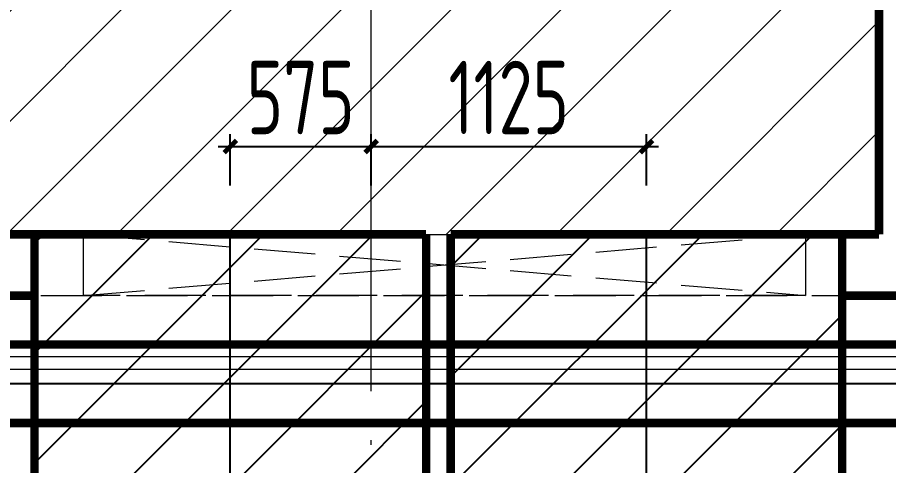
# Model space of a CAD drawing. Extents: x 4 to 13611208, y -605838 to 574722.
# Drawn here: x 13451852 to 13455412, y -3655 to -1824 of the extents above; entities that cross this region are included whole.
import ezdxf

# ---------------------------------------------------------------- set-up
doc = ezdxf.new("R2010")
doc.units = 0
doc.header["$LTSCALE"] = 1000
doc.header["$MEASUREMENT"] = 0
for name, pattern in [('CENTER2', [28.575, 19.05, -3.175, 3.175, -3.175]), ('DASH', [0.35, 0.25, -0.1]), ('DOTE', [2.42, 2, -0.2, 0.02, -0.2])]:
    doc.linetypes.add(name, pattern=pattern)
for name, color, linetype in [('DUCT-D-P中心线', 5, 'CENTER2'), ('DUCT-D-P管', 6, 'Continuous'), ('DUCT-D-P设备', 7, 'Continuous'), ('DUCT-K-S中心线', 5, 'CENTER2'), ('DUCT-K-S管', 40, 'Continuous')]:
    doc.layers.add(name, color=color, linetype=linetype)
doc.layers.add('SDF-风管', color=3, linetype='Continuous', lineweight=20)
doc.layers.add('建筑底图', color=8, linetype='Continuous', lineweight=13)
doc.styles.add('du', font='gbenor.shx', dxfattribs={"width": 0.8, "bigfont": 'hztxt.shx'})
doc.dimstyles.new('67', dxfattribs={"dimscale": 100, "dimtxt": 3, "dimasz": 0.5, "dimexe": 0.5, "dimexo": 2, "dimgap": 0.5, "dimtad": 2, "dimdec": 0, "dimrnd": 5, "dimzin": 0, "dimdsep": 46, "dimtxsty": 'du', "dimblk": 'ARCHTICK', "dimcen": 0, "dimdle": 0.5, "dimclrd": 256, "dimclre": 256, "dimclrt": 256, "dimazin": 0, "dimtfac": 1, "dimtdec": 0, "dimtix": 1, "dimtmove": 2, "dimatfit": 3, "dimfxl": 100, "dimtolj": 1, "dimtzin": 0, "dimlwd": -1, "dimlwe": -1, "dimarcsym": 0})

# ---------------------------------------------------------------- blocks, each defined once
blk = doc.blocks.new('_ArchTick')
at = {"color": 0, "linetype": 'ByBlock', "const_width": 0.4}
blk.add_lwpolyline([(-0.5, -0.5), (0.5, 0.5)], dxfattribs=at)
blk = doc.blocks.new('*D998')
at = {"layer": 'DUCT-D-P设备', "transparency": 16777216}
for p, q in [((13452722.1, -2510.3), (13452722.1, -2301.5)), ((13453297.4, -2510.3), (13453297.4, -2301.5)), ((13452672.1, -2351.5), (13453347.4, -2351.5))]:
    blk.add_line(p, q, dxfattribs=at)
at = {"layer": 'DUCT-D-P设备', "transparency": 16777216, "xscale": 50, "yscale": 50, "zscale": 50, "rotation": 180}
blk.add_blockref('_ArchTick', (13452722.1, -2351.5), dxfattribs=at)
at = {"layer": 'DUCT-D-P设备', "transparency": 16777216, "xscale": 50, "yscale": 50, "zscale": 50}
blk.add_blockref('_ArchTick', (13453297.4, -2351.5), dxfattribs=at)
at = {"layer": 'DUCT-D-P设备', "transparency": 16777216, "insert": (13453009.7, -2151.5), "char_height": 300, "attachment_point": 5, "style": 'du'}
blk.add_mtext('\\A1;575', dxfattribs=at)
blk = doc.blocks.new('*D999')
at = {"layer": 'DUCT-D-P设备', "transparency": 16777216}
for p, q in [((13453297.4, -2510.3), (13453297.4, -2301.5)), ((13454422.1, -2510.3), (13454422.1, -2301.5)), ((13453247.4, -2351.5), (13454472.1, -2351.5))]:
    blk.add_line(p, q, dxfattribs=at)
at = {"layer": 'DUCT-D-P设备', "transparency": 16777216, "xscale": 50, "yscale": 50, "zscale": 50, "rotation": 180}
blk.add_blockref('_ArchTick', (13453297.4, -2351.5), dxfattribs=at)
at = {"layer": 'DUCT-D-P设备', "transparency": 16777216, "xscale": 50, "yscale": 50, "zscale": 50}
blk.add_blockref('_ArchTick', (13454422.1, -2351.5), dxfattribs=at)
at = {"layer": 'DUCT-D-P设备', "transparency": 16777216, "insert": (13453859.7, -2151.5), "char_height": 300, "attachment_point": 5, "style": 'du'}
blk.add_mtext('\\A1;1125', dxfattribs=at)

msp = doc.modelspace()

# ---------------------------------------------------------------- hatches: boundary and pattern name
at = {"layer": 'DUCT-D-P管'}
h = msp.add_hatch(dxfattribs=at)
h.set_pattern_fill('ANSI31', color=8, scale=200)
h.set_pattern_definition([(45, (0, 0), (-224.506403, 224.506403), [])])
h.paths.add_polyline_path([(13451922.1, -2710.3), (13453522.1, -2710.3), (13453522.1, -5460.3), (13451922.1, -5460.3)])
h.paths.add_polyline_path([(13453622.1, -2710.3), (13455222.1, -2710.3), (13455222.1, -5460.3), (13453622.1, -5460.3)])
at = {"layer": '建筑底图', "linetype": 'DASH'}
h = msp.add_hatch(dxfattribs=at)
h.set_pattern_fill('ANSI31', color=8, scale=200, style=0)
h.set_pattern_definition([(45, (793255.26, 9e-08), (-224.506403, 224.506403), [])])
h.paths.add_polyline_path([(13310147.4, 139.7), (13455372.4, 139.7), (13455372.4, -2710.3), (13310147.4, -2710.3)])
h = msp.add_hatch(dxfattribs=at)
h.set_pattern_fill('ANSI31', color=8, scale=200, style=0)
h.set_pattern_definition([(45, (793255.26, 9e-08), (-224.506403, 224.506403), [])])
h.paths.add_polyline_path([(13310147.4, 139.7), (13455372.4, 139.7), (13455372.4, -2710.3), (13310147.4, -2710.3)])

# ---------------------------------------------------------------- linework, layer by layer
at = {"layer": 'DUCT-D-P中心线'}
for p, q in [((13452722.1, -4809.7), (13452722.1, -2710.3)), ((13454422.1, -4809.7), (13454422.1, -2710.3))]:
    msp.add_line(p, q, dxfattribs=at)
at = {"layer": 'DUCT-D-P管', "const_width": 35}
for points in [[(13453522.1, -2710.3), (13451922.1, -2710.3)], [(13451922.1, -2710.3), (13451922.1, -4809.7)], [(13453522.1, -4809.7), (13453522.1, -2710.3)], [(13455222.1, -2710.3), (13453622.1, -2710.3)], [(13453622.1, -2710.3), (13453622.1, -4809.7)], [(13455222.1, -4809.7), (13455222.1, -2710.3)]]:
    msp.add_lwpolyline(points, dxfattribs=at)
at = {"layer": 'DUCT-K-S中心线'}
msp.add_line((13458452.2, -3320.3), (13443272.6, -3320.3), dxfattribs=at)
at = {"layer": 'DUCT-K-S管', "const_width": 35}
for points in [[(13458452.2, -3160.3), (13443272.6, -3160.3)], [(13443272.6, -3480.3), (13458452.2, -3480.3)]]:
    msp.add_lwpolyline(points, dxfattribs=at)
at = {"layer": 'SDF-风管', "const_width": 35}
for points, elevation in [([(13455221.7, -2960.3), (13455622.1, -2960.3), (13455622.1, 389.7), (13310397.1, 389.7), (13310397.1, 1039.7), (13270747.1, 1039.7), (13270747.1, -2960.3)], 8250), ([(13431747.5, -2710.3), (13451922.1, -2710.3)], 4115), ([(13453622.1, -2710.3), (13455221.7, -2710.3)], 4115)]:
    msp.add_lwpolyline(points, dxfattribs=dict(at, elevation=elevation))
for points in [[(13455372.1, -2710.3), (13455372.1, 139.7), (13310147.1, 139.7), (13310147.1, 789.7), (13270997.1, 789.7), (13270997.1, -2710.3), (13272122.1, -2710.3)], [(13455372.1, -2710.3), (13455221.7, -2710.3)], [(13431747.5, -2960.3), (13451922.1, -2960.3)]]:
    msp.add_lwpolyline(points, dxfattribs=at)
at = {"layer": '建筑底图', "color": 8, "linetype": 'DOTE'}
msp.add_line((13453297.4, -22710.3), (13453297.4, 3889.7), dxfattribs=at)
at = {"layer": '建筑底图', "color": 8, "linetype": 'DASH'}
for p, q in [((13455372.4, -2710.3), (13455372.4, 139.7)), ((13270997.4, -2710.3), (13455372.4, -2710.3)), ((13270997.4, -2960.3), (13455622.4, -2960.3))]:
    msp.add_line(p, q, dxfattribs=at)
at = {"layer": '建筑底图', "color": 8}
msp.add_line((13466597.4, -3210.3), (13443897.4, -3210.3), dxfattribs=at)
at = {"layer": '建筑底图', "color": 8, "linetype": 'Continuous'}
msp.add_line((13443847.4, -3260.3), (13465547.4, -3260.3), dxfattribs=at)
at = {"layer": '建筑底图', "color": 8, "linetype": 'DASH'}
for points in [[(13452122.4, -2710.3), (13455072.4, -2960.3)], [(13452122.4, -2960.3), (13455072.4, -2710.3)]]:
    msp.add_lwpolyline(points, dxfattribs=at)
msp.add_lwpolyline([(13452122.4, -2710.3), (13455072.4, -2710.3), (13455072.4, -2960.3), (13452122.4, -2960.3)], close=True, dxfattribs=at)

# ---------------------------------------------------------------- dimensions: what is measured, and where the dimension line sits
at = {"layer": 'DUCT-D-P设备'}
for base, p1, p2, picture, middle in [((13453297.4, -2351.5), (13452722.1, -2710.3, 4315), (13453297.4, -2710.3), '*D998', (13453009.7, -2151.5)), ((13454422.1, -2351.5), (13453297.4, -2710.3), (13454422.1, -2710.3, 4315), '*D999', (13453859.7, -2151.5))]:
    dim = msp.add_linear_dim(base=base, p1=p1, p2=p2, dimstyle='67', dxfattribs=at)
    dim.commit()
    dim.dimension.update_dxf_attribs({"geometry": picture, "text_midpoint": middle})

doc.saveas('drawing.dxf')
